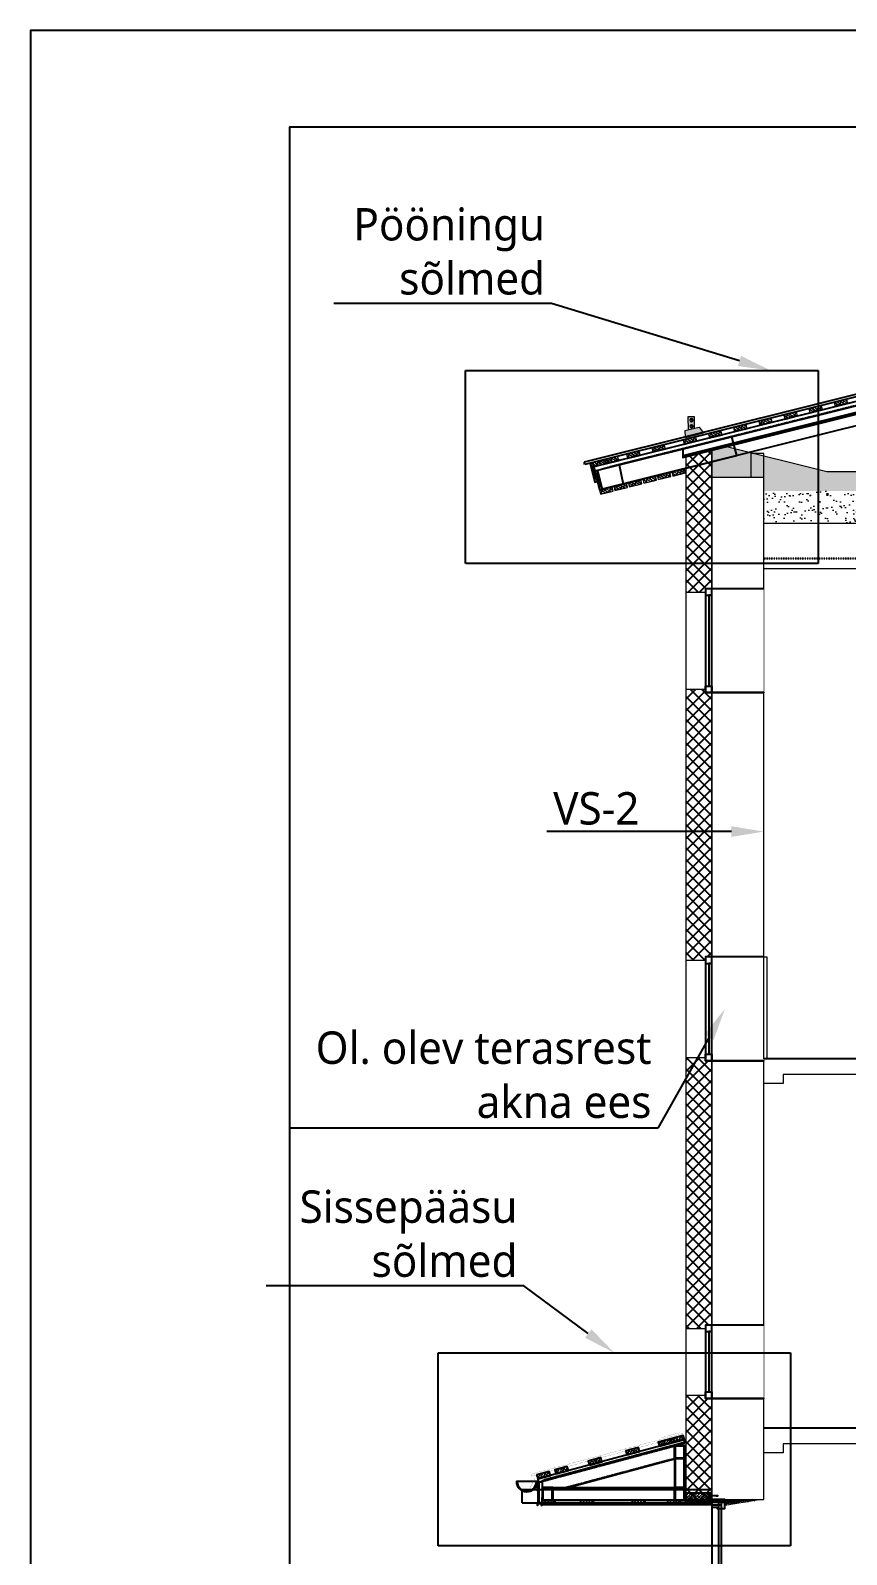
# Model space of a CAD drawing. Header units: millimetres. Extents: x 83708 to 840243643, y 645190 to 956201.
# Drawn here: x 239250 to 245546, y 808146 to 819902 of the extents above; entities that cross this region are included whole.
import ezdxf
from ezdxf import colors
from ezdxf.entities.mleader import LeaderData, LeaderLine
from ezdxf.math import Vec2, Vec3

# ---------------------------------------------------------------- set-up
doc = ezdxf.new("R2010")
doc.units = ezdxf.units.MM
for name, pattern in [('CENTER', [50.8, 31.75, -6.35, 6.35, -6.35]), ('Dash', [3.2, 2, -1.2]), ('DASHED', [0.75, 0.5, -0.25]), ('HIDDEN', [200, 100, -100]), ('HIDDEN2', [4.7625, 3.175, -1.5875])]:
    doc.linetypes.add(name, pattern=pattern)
for name, color, linetype, lineweight in [('!ESP_Aluskate', 150, 'HIDDEN2', 25), ('!ESP_EI60 tuletõkkesektsioon', 1, 'DASHED', 30), ('!ESP_Fassaad', 7, 'Continuous', 9), ('!ESP_Konstruktsioon lõikes', 7, 'Continuous', 30), ('!ESP_PU vaht', 2, 'Continuous', 5), ('!ESP_Puistevill', 32, 'Continuous', 9), ('!ESP_Puit', 46, 'Continuous', 0), ('!ESP_Sõlmed', 7, 'Continuous', 9), ('!ESP_Tuulutussoontega vill', 2, 'Continuous', 9), ('!ESP_Veeplekk', 5, 'Continuous', 30), ('OLEMASOLEV_LÕIGE', 7, 'Continuous', 9), ('Puit', 25, 'Continuous', 0), ('Sein', 7, 'Continuous', 9), ('Soojustus', 7, 'Continuous', 9), ('SÕLMED', 7, 'Continuous', 9)]:
    doc.layers.add(name, color=color, linetype=linetype, lineweight=lineweight)
for name, color, linetype in [('!ESP_Avatäited plaanil', 7, 'Continuous'), ('!ESP_Lammutatav', 150, 'DASHED'), ('!ESP_Mineraalvill', 1, 'Continuous'), ('!ESP_Tava', 7, 'Continuous'), ('!ESP_Teras', 5, 'Continuous'), ('!ESP_Viited', 7, 'Continuous'), ('Aknad', 7, 'Continuous')]:
    doc.layers.add(name, color=color, linetype=linetype)
doc.layers.add('!ESP_no_print', color=252, linetype='Continuous', plot=False)
doc.layers.add('!ESP_Värv 2', color=7, linetype='Continuous', lineweight=0, true_color=0xe5dbc2)
doc.layers.add('!ESP_Värvitoon_tumepruun', color=7, linetype='Continuous', true_color=0x3d3635)
doc.styles.add('Annotative', font='malgunsl.ttf', dxfattribs={"height": 2})

# ---------------------------------------------------------------- blocks, each defined once
blk = doc.blocks.new('A$Ccae7d35a')
at = {"lineweight": 0}
for points in [[(0, 0), (-300, 0), (-300, -170), (-600, -170), (-600, -340)], [(-600, -340), (-900, -340), (-900, -510), (-1200, -510), (-1200, -680)], [(-1200, -680), (-1500, -680), (-1500, -850), (-1800, -850), (-1800, -1020)], [(-1800, -1020), (-2100, -1020), (-2100, -1190), (-2400, -1190), (-2400, -1360)], [(-2400, -1360), (-2700, -1360), (-2700, -1530)]]:
    blk.add_lwpolyline(points, dxfattribs=at)
blk = doc.blocks.new('A$C76d88e27')
at = {"lineweight": 0}
blk.add_lwpolyline([(0, -1100), (0, 0), (2400, -1360), (2400, -2460)], dxfattribs=at)
blk = doc.blocks.new('A$C94666ee2')
at = {"lineweight": 0}
blk.add_line((-3425, 1365), (-1025, 5), dxfattribs=at)
blk.add_lwpolyline([(-3725, 1650), (-4710, 1650)])
blk.add_lwpolyline([(150, -90), (0, -90), (0, 0), (-875, 0), (-875, -179), (-1025, -179), (-1025, 120)], dxfattribs=at)
at = {"layer": 'Sein'}
for points in [[(150, 120), (-70, 120), (-70, 2120), (-970, 2120), (-970, 120), (-25, 120)], [(-3425, 1535), (-3425, 1360), (-3567, 1360), (-3567, 1530), (-4560, 1530), (-4560, 1460), (-4710, 1460)]]:
    blk.add_lwpolyline(points, dxfattribs=at)
at = {"lineweight": 0}
blk.add_blockref('A$C76d88e27', (-3425, 2750), dxfattribs=at)
at = {"lineweight": 0, "xscale": -1}
blk.add_blockref('A$Ccae7d35a', (-3725, 1650), dxfattribs=at)
blk = doc.blocks.new('A$C91de98b1')
at = {"lineweight": 0}
blk.add_wipeout([(-600, -25), (-450, -25), (-450, 0), (0, 0), (0, -800), (-450, -800), (-450, -775), (-600, -775)], dxfattribs=at)
at = {"layer": 'Aknad'}
blk.add_lwpolyline([(0, 0), (-400, 0), (-450, 0), (-450, -50), (-400, -50), (-400, 0), (-450, 0), (-450, -50), (-450, -750), (-400, -750), (-400, -800), (-450, -800), (-450, -750), (-450, -800), (-400, -800), (0, -800), (-400, -800), (-400, -50), (-425, -50), (-425, -750)], dxfattribs=at)
at = {"layer": 'Soojustus'}
blk.add_lwpolyline([(-600, -775), (-600, -25)], dxfattribs=at)
at = {"layer": 'SÕLMED', "linetype": 'ByBlock'}
for points in [[(-600, -25), (-450, -25)], [(-600, -775), (-450, -775)]]:
    blk.add_lwpolyline(points, dxfattribs=at)
blk = doc.blocks.new('A$Cf341018d')
at = {"lineweight": 0}
blk.add_wipeout([(-600, -25), (-450, -25), (-450, 0), (0, 0), (0, -565), (-450, -565), (-450, -540), (-600, -540)], dxfattribs=at)
at = {"layer": 'Aknad'}
blk.add_lwpolyline([(0, 0), (-400, 0), (-450, 0), (-450, -50), (-400, -50), (-400, 0), (-450, 0), (-450, -50), (-450, -515), (-400, -515), (-400, -565), (-450, -565), (-450, -515), (-450, -565), (-400, -565), (0, -565), (-400, -565), (-400, -50), (-425, -50), (-425, -515)], dxfattribs=at)
at = {"layer": 'Soojustus'}
blk.add_lwpolyline([(-600, -540), (-600, -25)], dxfattribs=at)
at = {"layer": 'SÕLMED', "linetype": 'ByBlock'}
for points in [[(-600, -25), (-450, -25)], [(-600, -540), (-450, -540)]]:
    blk.add_lwpolyline(points, dxfattribs=at)
blk = doc.blocks.new('A$Ce1758f6e')
for points in [[(0, 0), (0, -2100)], [(50, 0), (50, -2100)], [(70, 0), (70, -2100)], [(0, -40), (70, -40)], [(0, -2060), (70, -2060)]]:
    blk.add_lwpolyline(points)
blk = doc.blocks.new('naeltüübel 5x50mm')
at = {"color": 92, "linetype": 'CENTER', "ltscale": 0.05, "true_color": 0x00c000}
blk.add_line((-51.417893, 0), (8.582107, 0), dxfattribs=at)
at = {"layer": 'SÕLMED', "color": 7, "linetype": 'HIDDEN', "ltscale": 0.05}
for p, q in [((-49.16375, 0), (-48.292889, 0.400002)), ((-48.292897, -0.399998), (-49.16375, 0)), ((-48.292893, 1.875), (-46.815106, 2.269753)), ((-48.292893, 0.4), (-48.292893, 1.875)), ((-48.292893, 0.4), (-29.340108, 0.4)), ((-46.815106, 2.269753), (-45.792893, 2.45)), ((-46.815106, 1.202786), (-46.815106, 2.269753)), ((-46.815106, 1.202786), (-46.502892, 1.246981)), ((-46.502892, 1.298302), (-35.492894, 1.298302)), ((-46.502892, 0.4), (-46.502892, 1.298302)), ((-45.792893, 1.298302), (-45.792893, 2.45)), ((-45.792893, 2.081557), (-44.011246, 2.081557)), ((-45.792893, 1.809864), (-44.15268, 1.809864)), ((-45.664353, 1.363825), (-44.423478, 1.363825)), ((-45.492894, 1.31), (-44.594937, 1.31)), ((-44.328835, 1.471475), (-44.257969, 1.607608)), ((-44.257969, 1.607608), (-43.973282, 2.154482)), ((-43.973282, 2.154482), (-43.968079, 2.154482)), ((-43.968079, 2.154482), (-42.292893, 2.45)), ((-43.968079, 1.298302), (-43.968079, 2.154482)), ((-42.482892, -0.4), (-42.482892, 0.4)), ((-42.292893, 1.298302), (-42.292893, 2.45)), ((-42.292893, 2.081557), (-40.511246, 2.081557)), ((-42.292893, 1.809864), (-40.65268, 1.809864)), ((-42.164353, 1.363825), (-40.923478, 1.363825)), ((-41.992894, 1.31), (-41.094937, 1.31)), ((-40.828835, 1.471475), (-40.742196, 1.637903)), ((-40.742196, 1.637903), (-40.483334, 2.135175)), ((-40.483334, 2.135175), (-40.478127, 2.135175)), ((-40.478127, 2.135175), (-38.692895, 2.449994)), ((-40.478127, 1.298302), (-40.478127, 2.135175)), ((-38.692895, 1.298299), (-38.692895, 2.449994)), ((-38.692895, 2.081557), (-36.911244, 2.081557)), ((-38.692895, 1.809864), (-37.052682, 1.809864)), ((-38.564351, 1.363825), (-37.323479, 1.363825)), ((-38.392891, 1.31), (-37.494938, 1.31)), ((-37.228833, 1.471475), (-37.138588, 1.644836)), ((-37.138588, 1.644836), (-36.885472, 2.131068)), ((-36.885472, 2.131068), (-36.880265, 2.131068)), ((-36.880265, 2.131068), (-35.492894, 2.375702)), ((-36.880265, 1.298302), (-36.880265, 2.131068)), ((-35.492894, 2.4), (-23.292893, 2.4)), ((-35.492894, 1.298302), (-35.492894, 2.4)), ((-35.492894, 0.4), (-35.492894, 1.298302)), ((-29.340077, 0.399973), (-29.312546, 0.428822)), ((-29.312546, 0.428822), (-29.2829, 0.455866)), ((-29.2829, 0.455866), (-29.250918, 0.481299)), ((-29.250918, 0.481299), (-29.216847, 0.504845)), ((-29.216847, 0.504845), (-29.180934, 0.526229)), ((-29.180934, 0.526229), (-29.14342, 0.545174)), ((-29.14342, 0.545174), (-29.104554, 0.561411)), ((-29.104554, 0.561411), (-29.064639, 0.574796)), ((-29.064639, 0.574796), (-29.024041, 0.585331)), ((-29.024041, 0.585331), (-28.983134, 0.593025)), ((-28.983134, 0.593025), (-28.94229, 0.597888)), ((-28.94229, 0.597888), (-28.901881, 0.599929)), ((-28.861743, 0.599155), (-28.901881, 0.599929)), ((-28.821047, 0.595562), (-28.861743, 0.599155)), ((-28.780121, 0.589142), (-28.821047, 0.595562)), ((-28.73934, 0.579885), (-28.780121, 0.589142)), ((-28.699071, 0.567782), (-28.73934, 0.579885)), ((-28.659689, 0.552825), (-28.699071, 0.567782)), ((-28.621537, 0.535066), (-28.659689, 0.552825)), ((-28.584874, 0.514744), (-28.621537, 0.535066)), ((-28.549943, 0.492137), (-28.584874, 0.514744)), ((-28.516993, 0.467518), (-28.549943, 0.492137)), ((-28.486266, 0.441164), (-28.516993, 0.467518)), ((-28.457909, 0.413251), (-28.486266, 0.441164)), ((-28.431199, 0.383059), (-28.457909, 0.413251)), ((-28.406159, 0.350585), (-28.431199, 0.383059)), ((-28.383069, 0.316076), (-28.406159, 0.350585)), ((-28.362202, 0.279775), (-28.383069, 0.316076)), ((-28.343836, 0.24193), (-28.362202, 0.279775)), ((-28.328232, 0.202791), (-28.343836, 0.24193)), ((-28.315486, 0.162682), (-28.328232, 0.202791)), ((-28.305588, 0.121976), (-28.315486, 0.162682)), ((-28.298529, 0.081045), (-28.305588, 0.121976)), ((-28.294301, 0.040262), (-28.298529, 0.081045)), ((-28.292893, 0), (-28.294301, 0.040262)), ((-28.294301, -0.040262), (-28.292893, 0)), ((-23.292893, 2.45), (-22.342892, 2.45)), ((-23.292893, -2.45), (-23.292893, 2.45)), ((-22.342892, -2.45), (-22.342892, 2.45)), ((-22.342892, 2.4), (-6.591457, 2.4)), ((-6.591457, 2.4), (-6.292893, 2.48)), ((-6.591457, -2.4), (-6.591457, 2.4)), ((-6.292893, 2.48), (-5.792893, 2.48)), ((-6.292893, -2.48), (-6.292893, 2.48)), ((-5.542893, 2.4), (-5.792893, 2.48)), ((-5.792893, -2.48), (-5.792893, 2.48)), ((-5.542893, 2.4), (-5.292893, 2.48)), ((-5.542893, -2.4), (-5.542893, 2.4)), ((-5.042893, 2.4), (-5.292893, 2.48)), ((-5.292893, -2.48), (-5.292893, 2.48)), ((-5.042893, 2.4), (-4.792893, 2.48)), ((-5.042893, -2.4), (-5.042893, 2.4)), ((-4.542893, 2.4), (-4.792893, 2.48)), ((-4.792893, -2.48), (-4.792893, 2.48)), ((-4.542893, 2.4), (-4.292893, 2.48)), ((-4.542893, -2.4), (-4.542893, 2.4)), ((-4.042893, 2.4), (-4.292893, 2.48)), ((-4.292893, -2.48), (-4.292893, 2.48)), ((-4.042893, 2.4), (-3.792893, 2.48)), ((-4.042893, -2.4), (-4.042893, 2.4)), ((-3.542893, 2.4), (-3.792893, 2.48)), ((-3.792893, -2.48), (-3.792893, 2.48)), ((-3.542893, 2.4), (-3.292893, 2.48)), ((-3.542893, -2.4), (-3.542893, 2.4)), ((-3.042893, 2.4), (-3.292893, 2.48)), ((-3.292893, -2.48), (-3.292893, 2.48)), ((-3.042893, 2.4), (-2.792893, 2.48)), ((-3.042893, -2.4), (-3.042893, 2.4)), ((-2.542893, 2.4), (-2.792893, 2.48)), ((-2.792893, -2.48), (-2.792893, 2.48)), ((-2.542893, 2.4), (-2.292893, 2.48)), ((-2.542893, -2.4), (-2.542893, 2.4)), ((-2.042893, 2.4), (-2.292893, 2.48)), ((-2.292893, -2.48), (-2.292893, 2.48)), ((-2.042893, 2.4), (-1.792893, 2.48)), ((-2.042893, -2.4), (-2.042893, 2.4)), ((-1.542893, 2.4), (-1.792893, 2.48)), ((-1.792893, -2.48), (-1.792893, 2.48)), ((-1.542893, 2.4), (-1.417893, 2.5)), ((-1.542893, -2.4), (-1.542893, 2.4)), ((-1.417893, 2.5), (-0.707107, 2.5)), ((-1.417893, -2.5), (-1.417893, 2.5)), ((-0.707107, -2.5), (-0.707107, 2.5)), ((0, 2.792893), (0.907107, 3.7)), ((0, -2.792893), (0, 2.792893)), ((0.907107, 3.7), (1.707107, 3.7)), ((0.907107, -3.7), (0.907107, 3.7)), ((1.707107, -3.7), (1.707107, 3.7)), ((1.707107, 3.4), (1.917107, 3.4)), ((1.707107, -3.4), (1.707107, 3.4)), ((1.917107, -3.4), (1.917107, 3.4)), ((-48.292893, -0.4), (-29.340108, -0.4)), ((-48.292893, -1.875), (-48.292893, -0.4)), ((-46.815106, -2.269753), (-48.292893, -1.875)), ((-46.502892, -1.246981), (-46.815106, -1.202786)), ((-46.815106, -2.269753), (-46.815106, -1.202786)), ((-45.792893, -2.45), (-46.815106, -2.269753)), ((-46.502892, -1.298302), (-46.502892, -0.4)), ((-46.502892, -1.298302), (-35.492894, -1.298302)), ((-45.792893, -2.45), (-45.792893, -1.298302)), ((-45.792893, -1.609204), (-45.792889, -1.608806)), ((-45.792893, -1.809864), (-44.15268, -1.809864)), ((-45.792893, -2.081557), (-44.011246, -2.081557)), ((-45.792889, -1.608407), (-45.792885, -1.608008)), ((-45.792889, -1.608806), (-45.792889, -1.608407)), ((-45.792885, -1.608008), (-45.792882, -1.607608)), ((-45.664353, -1.363825), (-44.423478, -1.363825)), ((-45.492894, -1.31), (-44.594937, -1.31)), ((-44.257969, -1.607608), (-44.328835, -1.471475)), ((-43.973282, -2.154482), (-44.257969, -1.607608)), ((-43.973282, -2.154482), (-43.968079, -2.154482)), ((-43.968079, -2.154482), (-43.968079, -1.298302)), ((-42.292893, -2.45), (-43.968079, -2.154482)), ((-42.292893, -2.45), (-42.292893, -1.298302)), ((-42.292893, -1.809864), (-40.65268, -1.809864)), ((-42.292893, -2.081557), (-40.511246, -2.081557)), ((-42.164353, -1.363825), (-40.923478, -1.363825)), ((-41.992894, -1.31), (-41.094937, -1.31)), ((-40.742196, -1.637903), (-40.828835, -1.471475)), ((-40.483334, -2.135175), (-40.742196, -1.637903)), ((-40.483334, -2.135175), (-40.478127, -2.135175)), ((-40.478127, -2.135175), (-40.478127, -1.298302)), ((-38.692895, -2.449994), (-40.478127, -2.135175)), ((-38.692895, -2.449994), (-38.692895, -1.298299)), ((-38.692895, -1.809864), (-37.052682, -1.809864)), ((-38.692895, -2.081557), (-36.911244, -2.081557)), ((-38.564351, -1.363825), (-37.323479, -1.363825)), ((-38.392891, -1.31), (-37.494938, -1.31)), ((-37.138588, -1.644836), (-37.228833, -1.471475)), ((-36.885472, -2.131068), (-37.138588, -1.644836)), ((-36.885472, -2.131068), (-36.880265, -2.131068)), ((-36.880265, -2.131068), (-36.880265, -1.298302)), ((-35.492894, -2.375702), (-36.880265, -2.131068)), ((-35.492894, -2.4), (-35.492894, -0.4)), ((-35.492894, -2.4), (-23.292893, -2.4)), ((-29.312546, -0.428822), (-29.340077, -0.399973)), ((-29.2829, -0.455866), (-29.312546, -0.428822)), ((-29.250918, -0.481299), (-29.2829, -0.455866)), ((-29.216847, -0.504845), (-29.250918, -0.481299)), ((-29.180934, -0.526229), (-29.216847, -0.504845)), ((-29.14342, -0.545174), (-29.180934, -0.526229)), ((-29.104554, -0.561411), (-29.14342, -0.545174)), ((-29.064639, -0.574796), (-29.104554, -0.561411)), ((-29.024041, -0.585331), (-29.064639, -0.574796)), ((-28.983134, -0.593025), (-29.024041, -0.585331)), ((-28.94229, -0.597888), (-28.983134, -0.593025)), ((-28.901881, -0.599929), (-28.94229, -0.597888)), ((-28.901881, -0.599929), (-28.861743, -0.599155)), ((-28.861743, -0.599155), (-28.821047, -0.595562)), ((-28.821047, -0.595562), (-28.780121, -0.589142)), ((-28.780121, -0.589142), (-28.73934, -0.579885)), ((-28.73934, -0.579885), (-28.699071, -0.567782)), ((-28.699071, -0.567782), (-28.659689, -0.552825)), ((-28.659689, -0.552825), (-28.621537, -0.535066)), ((-28.621537, -0.535066), (-28.584874, -0.514744)), ((-28.584874, -0.514744), (-28.549943, -0.492137)), ((-28.549943, -0.492137), (-28.516993, -0.467518)), ((-28.516993, -0.467518), (-28.486266, -0.441164)), ((-28.486266, -0.441164), (-28.457909, -0.413251)), ((-28.457909, -0.413251), (-28.431199, -0.383059)), ((-28.431199, -0.383059), (-28.406159, -0.350585)), ((-28.406159, -0.350585), (-28.383069, -0.316076)), ((-28.383069, -0.316076), (-28.362202, -0.279775)), ((-28.362202, -0.279775), (-28.343836, -0.24193)), ((-28.343836, -0.24193), (-28.328232, -0.202791)), ((-28.328232, -0.202791), (-28.315486, -0.162682)), ((-28.315486, -0.162682), (-28.305588, -0.121976)), ((-28.305588, -0.121976), (-28.298529, -0.081045)), ((-28.298529, -0.081045), (-28.294301, -0.040262)), ((-23.292893, -2.45), (-22.342892, -2.45)), ((-22.342892, -2.4), (-6.591457, -2.4)), ((-6.292893, -2.48), (-6.591457, -2.4)), ((-6.292893, -2.48), (-5.792893, -2.48)), ((-5.792893, -2.48), (-5.542893, -2.4)), ((-5.292893, -2.48), (-5.542893, -2.4)), ((-5.292893, -2.48), (-5.042893, -2.4)), ((-4.792893, -2.48), (-5.042893, -2.4)), ((-4.792893, -2.48), (-4.542893, -2.4)), ((-4.292893, -2.48), (-4.542893, -2.4)), ((-4.292893, -2.48), (-4.042893, -2.4)), ((-3.792893, -2.48), (-4.042893, -2.4)), ((-3.792893, -2.48), (-3.542893, -2.4)), ((-3.292893, -2.48), (-3.542893, -2.4)), ((-3.292893, -2.48), (-3.042893, -2.4)), ((-2.792893, -2.48), (-3.042893, -2.4)), ((-2.792893, -2.48), (-2.542893, -2.4)), ((-2.292893, -2.48), (-2.542893, -2.4)), ((-2.292893, -2.48), (-2.042893, -2.4)), ((-1.792893, -2.48), (-2.042893, -2.4)), ((-1.792893, -2.48), (-1.542893, -2.4)), ((-1.417893, -2.5), (-1.542893, -2.4)), ((-1.417893, -2.5), (-0.707107, -2.5)), ((0.907107, -3.7), (0, -2.792893)), ((0.907107, -3.7), (1.707107, -3.7)), ((1.707107, -3.4), (1.917107, -3.4))]:
    blk.add_line(p, q, dxfattribs=at)
for centre, radius, start, end in [((-45.492893, 1.61), 0.3, 180.4568259328, 269.9998514484), ((-44.594937, 1.61), 0.3, 270.0001055044, 332.4999181407), ((-41.992893, 1.61), 0.3, 180, 269.9998514484), ((-41.094937, 1.61), 0.3, 270.0001055044, 332.4999181407), ((-38.392893, 1.61), 0.3, 180, 270.0002885805), ((-37.494937, 1.61), 0.3, 269.9998140825, 332.5001199844), ((-0.707107, 3.5), 1, 269.9999952242, 314.999995484), ((-45.492893, -1.61), 0.3, 90.0001485516, 179.5431740672), ((-44.594937, -1.61), 0.3, 27.5000818593, 89.9998944956), ((-41.992893, -1.61), 0.3, 90.0001485516, 180), ((-41.094937, -1.61), 0.3, 27.5000818593, 89.9998944956), ((-38.392893, -1.61), 0.3, 89.9997114195, 180), ((-37.494937, -1.61), 0.3, 27.4998800156, 90.0001859175), ((-0.707107, -3.5), 1, 45.000004516, 90.0000047758)]:
    blk.add_arc(centre, radius, start, end, dxfattribs=at)
blk = doc.blocks.new('A$C63663978')
at = {"layer": '!ESP_Teras'}
for points in [[(0, 100), (200, 100), (1020, 320), (1020, 423), (0, 150)], [(1020, 323), (1100, 323), (1100, 423), (1020, 423)], [(1020, 323), (1020, 100), (1100, 100), (1100, 323)], [(0, 0), (80, 0), (80, 100), (0, 100)], [(80, 0), (80, 100), (1020, 100), (1020, 0)], [(1020, 0), (1100, 0), (1100, 100), (1020, 100)]]:
    blk.add_lwpolyline(points, close=True, dxfattribs=at)
at = {"layer": '!ESP_Teras', "linetype": 'Dash', "ltscale": 0.5}
for points in [[(0, 100), (180, 100), (1020, 325), (1020, 418), (0, 145)], [(1025, 328), (1095, 328), (1095, 418), (1025, 418)], [(1025, 323), (1025, 100), (1095, 100), (1095, 323)], [(5, 5), (75, 5), (75, 95), (5, 95)], [(1020, 95), (80, 95), (80, 5), (1020, 5)], [(1025, 5), (1095, 5), (1095, 95), (1025, 95)]]:
    blk.add_lwpolyline(points, close=True, dxfattribs=at)
blk = doc.blocks.new('A$C9f12d64b')
at = {"layer": '!ESP_PU vaht'}
h = blk.add_hatch(dxfattribs=at)
h.set_pattern_fill('HEX', color=2, angle=540)
h.set_pattern_definition([(180, (-797403.926, -673067.622), (-3e-15, -5.499261315), [3.175, -6.35]), (300, (-797403.926, -673067.622), (4.7625, 2.749630658), [3.175, -6.35]), (240, (-797407.101, -673067.622), (4.7625, -2.749630658), [3.175, -6.35])])
h.paths.add_polyline_path([(-25, 0), (0, 0), (0, 50), (-25, 50)])
h = blk.add_hatch(dxfattribs=at)
h.set_pattern_fill('HEX', color=2, angle=360)
h.set_pattern_definition([(360, (797157.728, 671112.625), (4e-15, 5.499261315), [3.175, -6.35]), (120, (797157.728, 671112.625), (-4.7625, -2.749630658), [3.175, -6.35]), (60, (797160.903, 671112.625), (-4.7625, 2.749630658), [3.175, -6.35])])
h.paths.add_polyline_path([(0, -20), (100, -20), (100, 0), (0, 0)])
h = blk.add_hatch(dxfattribs=at)
h.set_pattern_fill('HEX', color=2, angle=360)
h.set_pattern_definition([(360, (-630873.444, 119358.0174), (3e-15, 5.499261315), [3.175, -6.35]), (120, (-630873.444, 119358.0174), (-4.7625, -2.74963066), [3.175, -6.35]), (60, (-630870.269, 119358.0174), (-4.7625, 2.74963066), [3.175, -6.35])])
h.paths.add_polyline_path([(311, 0), (105, -32), (105, -5), (132, -5), (132, 0)])
at = {"layer": '!ESP_Puit'}
h = blk.add_hatch(dxfattribs=at)
h.set_pattern_fill('ANSI38', color=256, scale=5, angle=15)
h.set_pattern_definition([(60, (-365458.273, -1410944.984), (-13.74815328, 7.9375), []), (150, (-365458.273, -1410944.984), (-35.43380657, 2.12684672), [39.6875, -23.8125])])
h.paths.add_polyline_path([(-310, 437), (-213, 463), (-221, 493), (-318, 468)])
h = blk.add_hatch(dxfattribs=at)
h.set_pattern_fill('ANSI38', color=256, scale=5, angle=15)
h.set_pattern_definition([(60, (-365186.615, -1411037.67), (-13.74815328, 7.9375), []), (150, (-365186.615, -1411037.67), (-35.43380657, 2.12684672), [39.6875, -23.8125])])
h.paths.add_polyline_path([(-656, 344), (-559, 370), (-567, 401), (-664, 375)])
h = blk.add_hatch(dxfattribs=at)
h.set_pattern_fill('ANSI38', color=256, scale=5, angle=15)
h.set_pattern_definition([(60, (-365554.866, -1410970.866), (-13.74815328, 7.9375), []), (150, (-365554.866, -1410970.866), (-35.43380657, 2.12684672), [39.6875, -23.8125])])
h.paths.add_polyline_path([(-406, 411), (-310, 437), (-318, 468), (-414, 442)])
h = blk.add_hatch(dxfattribs=at)
h.set_pattern_fill('ANSI38', color=256, scale=5, angle=15)
h.set_pattern_definition([(60, (-366591.773, -1411184.871), (-13.74815328, 7.9375), []), (150, (-366591.773, -1411184.871), (-35.43380657, 2.12684672), [39.6875, -23.8125])])
h.paths.add_polyline_path([(-1205, 197), (-1108, 223), (-1117, 254), (-1213, 228)])
h = blk.add_hatch(dxfattribs=at)
h.set_pattern_fill('ANSI38', color=256, scale=5, angle=15)
h.set_pattern_definition([(60, (-365476.393, -1411115.316), (-13.74815328, 7.9375), []), (150, (-365476.393, -1411115.316), (-35.43380657, 2.12684672), [39.6875, -23.8125])])
h.paths.add_polyline_path([(-945, 266), (-849, 292), (-857, 323), (-954, 297)])
h = blk.add_hatch(dxfattribs=at)
h.set_pattern_fill('ANSI38', color=256, scale=5, angle=15)
h.set_pattern_definition([(60, (-366645.846, -1411222.146), (-13.74815328, 7.9375), []), (150, (-366645.846, -1411222.146), (-35.43380657, 2.12684672), [39.6875, -23.8125])])
h.paths.add_polyline_path([(-1344, 160), (-1247, 185), (-1256, 216), (-1352, 190)])
h = blk.add_hatch(dxfattribs=at)
h.set_pattern_fill('ANSI38', color=256, scale=5, angle=360)
h.set_pattern_definition([(45, (-625621.614, -1344698.024), (-11.22532015, 11.22532015), []), (135, (-625621.614, -1344698.024), (-33.67596045, 11.22532015), [39.6875, -23.8125])])
h.paths.add_polyline_path([(-25, 50), (-200, 50), (-200, 0), (-25, 0)])
h = blk.add_hatch(dxfattribs=at)
h.set_pattern_fill('ANSI38', color=256, scale=5, angle=360)
h.set_pattern_definition([(45, (-626830.836, -1344755.015), (-11.22532015, 11.22532015), []), (135, (-626830.836, -1344755.015), (-33.67596045, 11.22532015), [39.6875, -23.8125])])
h.paths.add_polyline_path([(-1209, -7), (-1309, -7), (-1309, -32), (-1209, -32)])
h = blk.add_hatch(dxfattribs=at)
h.set_pattern_fill('ANSI38', color=256, scale=5, angle=360)
h.set_pattern_definition([(45, (-626535.337, -1344755.015), (-11.22532015, 11.22532015), []), (135, (-626535.337, -1344755.015), (-33.67596045, 11.22532015), [39.6875, -23.8125])])
h.paths.add_polyline_path([(-914, -7), (-1014, -7), (-1014, -32), (-914, -32)])
h = blk.add_hatch(dxfattribs=at)
h.set_pattern_fill('ANSI38', color=256, scale=5, angle=360)
h.set_pattern_definition([(45, (-626136.837, -1344755.015), (-11.22532015, 11.22532015), []), (135, (-626136.837, -1344755.015), (-33.67596045, 11.22532015), [39.6875, -23.8125])])
h.paths.add_polyline_path([(-515, -7), (-615, -7), (-615, -32), (-515, -32)])
h = blk.add_hatch(dxfattribs=at)
h.set_pattern_fill('ANSI38', color=256, scale=5, angle=360)
h.set_pattern_definition([(45, (-625863.836, -1344755.015), (-11.22532015, 11.22532015), []), (135, (-625863.836, -1344755.015), (-33.67596045, 11.22532015), [39.6875, -23.8125])])
h.paths.add_polyline_path([(-242, -7), (-342, -7), (-342, -32), (-242, -32)])
at = {"layer": '!ESP_Sõlmed'}
h = blk.add_hatch(dxfattribs=at)
h.set_pattern_fill('HOUND', color=256, scale=10, angle=28.4535)
h.set_pattern_definition([(28.4535432, (-630873.444, 119358.017), (48.2658551, 44.21168233), [254, -127]), (118.4535432, (-630873.444, 119358.017), (16.29696436, -63.3930168), [254, -127])])
h.paths.add_polyline_path([(350, -6), (100, -45), (100, -33), (311, 0), (350, 0)])
at = {"layer": '!ESP_Tuulutussoontega vill'}
h = blk.add_hatch(dxfattribs=at)
h.set_pattern_fill('AR-BRELM', color=256, scale=0.2, angle=180)
h.set_pattern_definition([(180, (619371.536, -1297162.442), (-3e-15, -27.0968), [38.735, -1.905]), (180, (619371.536, -1297173.872), (-3e-15, -27.0968), [38.735, -1.905]), (180, (619361.376, -1297175.99), (-3e-15, -27.0968), [18.415, -1.905]), (180, (619361.376, -1297187.42), (-3e-15, -27.0968), [18.415, -1.905]), (270, (619371.536, -1297162.442), (40.64, -7e-15), [11.43, -15.6668]), (270, (619373.44, -1297162.442), (40.64, -7e-15), [11.43, -15.6668]), (270, (619361.376, -1297175.99), (20.32, -4e-15), [11.43, -15.6668]), (270, (619363.28, -1297175.99), (20.32, -4e-15), [11.43, -15.6668])])
h.paths.add_polyline_path([(0, -30), (-200, -30), (-200, 0), (0, 0)])
at = {"layer": '!ESP_Värv 2'}
h = blk.add_hatch(color=256, dxfattribs=at)
h.dxf.hatch_style = 1
h.paths.add_polyline_path([(-1334, 134), (-1344, 134), (-1344, -30), (-1334, -30)])
h = blk.add_hatch(color=256, dxfattribs=at)
h.dxf.hatch_style = 1
h.paths.add_polyline_path([(-2, -32), (-2, -40), (-1309, -40), (-1309, -32)])
at = {"true_color": 0x4f5359}
blk.add_hatch(color=251, dxfattribs=at).paths.add_polyline_path([(-1349, 135), (-1349, 70), (-1344, 70), (-1344, 140), (-1354, 140, -1.011439), (-1504, 140), (-1509, 140, 0.971215)])
at = {"layer": '!ESP_Aluskate', "ltscale": 0.1}
blk.add_lwpolyline([(-211, 440), (-1296, 150)], dxfattribs=at)
at = {"layer": '!ESP_Avatäited plaanil'}
blk.add_lwpolyline([(0, -10), (0, -20), (100, -20), (100, -10)], dxfattribs=at)
blk.add_lwpolyline([(0, -20), (0, -58), (40, -58), (40, -70), (100, -70), (100, -20)], close=True, dxfattribs=at)
at = {"layer": '!ESP_Sõlmed', "color": 3, "const_width": 2}
for points in [[(-179, -31), (-209, -31), (-209, -1)], [(-48, -31), (-1, -31), (-1, -39)]]:
    blk.add_lwpolyline(points, dxfattribs=at)
at = {"layer": '!ESP_Sõlmed'}
for points in [[(350, -6), (100, -45), (100, -33), (311, 0), (350, 0)], [(311, 0), (105, -32), (105, -5), (132, -5), (132, 0)]]:
    blk.add_lwpolyline(points, close=True, dxfattribs=at)
at = {"layer": '!ESP_Sõlmed', "color": 110, "const_width": 5}
blk.add_lwpolyline([(102, -32), (102, -2), (132, -2)], dxfattribs=at)
at = {"layer": '!ESP_Tava'}
for points in [[(-310, 437), (-213, 463), (-221, 493), (-318, 468)], [(-211, 463), (-1344, 160), (-1338, 135), (-211, 437)], [(-656, 344), (-559, 370), (-567, 401), (-664, 375)], [(-406, 411), (-310, 437), (-318, 468), (-414, 442)], [(-1205, 197), (-1108, 223), (-1117, 254), (-1213, 228)], [(-945, 266), (-849, 292), (-857, 323), (-954, 297)], [(-1344, 160), (-1247, 185), (-1256, 216), (-1352, 190)], [(-1334, 134), (-1344, 134), (-1344, -30), (-1334, -30)], [(-1309, 136), (-1309, -32), (-1334, -32), (-1334, 136)], [(-25, 50), (-200, 50), (-200, 0), (-25, 0)], [(0, -30), (-200, -30), (-200, 0), (0, 0)], [(-25, 0), (0, 0), (0, 50), (-25, 50)], [(0, -20), (100, -20), (100, 0), (0, 0)], [(-1209, -7), (-1309, -7), (-1309, -32), (-1209, -32)], [(-2, -32), (-2, -40), (-1309, -40), (-1309, -32)], [(-914, -7), (-1014, -7), (-1014, -32), (-914, -32)], [(-515, -7), (-615, -7), (-615, -32), (-515, -32)], [(-242, -7), (-342, -7), (-342, -32), (-242, -32)]]:
    blk.add_lwpolyline(points, close=True, dxfattribs=at)
at = {"layer": '!ESP_Tava', "linetype": 'ByBlock'}
for points in [[(-1504, 140), (-1509, 140, 0.971215), (-1349, 135), (-1349, 70), (-1344, 70), (-1344, 140), (-1354, 140, -1.011528)], [(-1354, 140), (-1504, 140, 1.017609)]]:
    blk.add_lwpolyline(points, format="xyb", close=True, dxfattribs=at)
at = {"layer": '!ESP_Veeplekk', "const_width": 1}
for points in [[(-249, 635), (-249, 515), (-393, 476), (-404, 465, 1), (-402, 464), (-396, 470)], [(-1256, 216), (-1352, 190), (-1400, 96, 1), (-1399, 96), (-1394, 103)]]:
    blk.add_lwpolyline(points, format="xyb", dxfattribs=at)
blk.add_lwpolyline([(-1391, 180), (-221, 493), (-225, 509), (-1395, 196)], close=True, dxfattribs=at)
at = {"layer": '!ESP_Veeplekk'}
for points in [[(-1309, 17), (-1309, -33), (-1316, -45, 1), (-1315, -46), (-1310, -38)], [(-1333, -15), (-1333, -30), (-1347, -30), (-1347, -44, 1), (-1345, -44), (-1345, -35)]]:
    blk.add_lwpolyline(points, format="xyb", dxfattribs=at)
at = {"layer": '!ESP_Sõlmed', "xscale": -1}
blk.add_blockref('naeltüübel 5x50mm', (-2, 28), dxfattribs=at)
at = {"color": 6}
blk.add_blockref('A$C63663978', (-1309, -7), dxfattribs=at)
blk.add_blockref('A$C63663978', (-1309, -7), dxfattribs=at)
blk = doc.blocks.new('A$C2fabc2ce')
at = {"layer": '!ESP_Värvitoon_tumepruun'}
h = blk.add_hatch(color=256, dxfattribs=at)
h.dxf.hatch_style = 1
h.paths.add_polyline_path([(-15, 74), (-124, 99), (-156, 57), (-15, 24)])
h.paths.add_polyline_path([(-40, 178), (-90, 178), (-90, 91), (-40, 80)])
h.paths.add_polyline_path([(-76, 105, -1), (-56, 105, -1)], flags=16)
h.paths.add_polyline_path([(-76, 153, -1), (-56, 153, -1)], flags=16)
blk.add_line((-15, 24), (-156, 57))
for centre in [(-66, 153), (-66, 105)]:
    blk.add_circle(centre, 10)
at = {"layer": 'OLEMASOLEV_LÕIGE'}
blk.add_line((-15, 74), (-124, 99), dxfattribs=at)
for points in [[(-90, 91), (-90, 178), (-40, 178), (-40, 80)], [(-124, 99), (-156, 57)], [(-15, 74), (-15, 24)]]:
    blk.add_lwpolyline(points, dxfattribs=at)
blk = doc.blocks.new('A$C5023e7c4')
for p, q in [((0, -50), (-22, -200)), ((-22, -50), (0, -200))]:
    blk.add_line(p, q)
blk.add_lwpolyline([(-22, -50), (0, -50), (0, -200), (-22, -200)], close=True)
blk = doc.blocks.new('A$C68f288ff')
at = {"layer": 'Puit', "true_color": 0x636466}
h = blk.add_hatch(dxfattribs=at)
h.set_pattern_fill('ANSI38', color=251, scale=5, angle=180)
h.set_pattern_definition([(225, (1479790.995, 966448.682), (11.22532015, -11.22532015), []), (315, (1479790.995, 966448.682), (33.67596045, -11.22532015), [39.6875, -23.8125])])
h.paths.add_polyline_path([(100, 0), (0, 0), (0, 34), (100, 34)])
at = {"layer": 'Sein'}
blk.add_lwpolyline([(100, 0), (0, 0), (0, 34), (100, 34)], close=True, dxfattribs=at)
blk = doc.blocks.new('*U811')
blk.add_blockref('A$C68f288ff', (-50, -17))
blk = doc.blocks.new('*U812')
at = {"color": 0, "linetype": 'ByBlock', "lineweight": -2, "transparency": 16777216}
for p in [(0, 0), (100, 0)]:
    blk.add_blockref('*U811', p, dxfattribs=at)
blk = doc.blocks.new('*U813')
blk.add_blockref('A$C68f288ff', (-50, -17))
blk = doc.blocks.new('*U814')
blk.add_blockref('A$C68f288ff', (-50, -17))
blk = doc.blocks.new('A$Cbf8c9bd3')
at = {"layer": '!ESP_Konstruktsioon lõikes', "color": 1, "linetype": 'DASHED', "ltscale": 5}
blk.add_lwpolyline([(-52, 144), (-6208, -1391)], dxfattribs=at)
for p, q in [((-2, 154), (-10, 185)), ((-6400, -1373), (-6405, -1354))]:
    blk.add_line(p, q)
for points in [[(-9, 241), (-6405, -1354)], [(-4, 222), (-6400, -1373)], [(-10, 185), (-6332, -1391)], [(-2, 154), (-6324, -1422)], [(-2, 154), (-6269, -1409)], [(0, 0), (-6267, -1563)], [(-5228, -1303), (-5266, -1158), (-6303, -1417), (-6266, -1562), (-5228, -1303)], [(-6332, -1391), (-6324, -1422)], [(-6136, -1375), (-6104, -1523)]]:
    blk.add_lwpolyline(points)
for points in [[(-5646, -1253), (-5645, -1304), (-3751, -832), (-3763, -784)], [(-5645, -1304), (-5645, -1317), (-3748, -844), (-3751, -832)]]:
    blk.add_lwpolyline(points, close=True)
at = {"color": 0, "linetype": 'ByBlock', "lineweight": -2, "transparency": 16777216, "xscale": -1}
for name, p, rotation in [('*U814', (-350, 118), 13.99976601838667), ('*U814', (-156, 166), 13.99976601838667), ('*U814', (-932, -27), 13.99976601838667), ('*U814', (-738, 21), 13.99976601838667), ('*U814', (-544, 70), 13.99976601838667), ('*U814', (-1320, -124), 13.99976601838667), ('*U814', (-1126, -76), 13.99976601838667), ('*U814', (-1708, -221), 13.99976601838667), ('*U814', (-1514, -172), 13.99976601838667), ('*U814', (-2291, -366), 13.99976601838667), ('*U814', (-2096, -318), 13.99976601838667), ('*U814', (-1902, -269), 13.99976601838667), ('*U814', (-2679, -463), 13.99976601838667), ('*U814', (-2485, -414), 13.99976601838667), ('*U814', (-3261, -608), 13.99976601838667), ('*U814', (-3067, -559), 13.99976601838667), ('*U814', (-2873, -511), 13.99976601838667), ('*U814', (-3649, -705), 13.99976601838667), ('*U814', (-3455, -656), 13.99976601838667), ('*U814', (-4231, -850), 13.99976601838667), ('*U814', (-4037, -801), 13.99976601838667), ('*U814', (-3843, -753), 13.99976601838667), ('*U814', (-4619, -946), 13.99976601838667), ('*U814', (-4425, -898), 13.99976601838667), ('*U814', (-5007, -1043), 13.99976601838667), ('*U814', (-4813, -995), 13.99976601838667), ('*U814', (-5590, -1188), 13.99976601838667), ('*U814', (-5395, -1140), 13.99976601838667), ('*U814', (-5201, -1092), 13.99976601838667), ('*U814', (-6026, -1297), 13.99976601838667), ('*U814', (-5832, -1249), 13.99976601838667), ('*U813', (-5678, -1432), 14.07708611679527), ('*U813', (-6124, -1544), 14.07708611679527), ('*U813', (-6013, -1516), 14.07708611679527), ('*U813', (-5901, -1488), 14.07708611679527), ('*U813', (-5790, -1460), 14.07708611679527), ('*U813', (-6236, -1572), 14.07708611679527)]:
    blk.add_blockref(name, p, dxfattribs=dict(at, rotation=rotation))
at = {"xscale": -1}
for name, p, rotation in [('A$C2fabc2ce', (-5642, -1184), 0.9669606084746184), ('A$C5023e7c4', (-6373, -1315), 14.08604182556169), ('*U812', (-6190, -1338), 14.07708611679527), ('A$C5023e7c4', (-6336, -1374), 14.08604182556169)]:
    blk.add_blockref(name, p, dxfattribs=dict(at, rotation=rotation))

msp = doc.modelspace()

# ---------------------------------------------------------------- hatches: boundary and pattern name
at = {"layer": '!ESP_Mineraalvill'}
h = msp.add_hatch(dxfattribs=at)
h.set_pattern_fill('ANSI37', color=256, scale=20)
h.set_pattern_definition([(45, (-506972.203, -149545.34), (-44.9012806, 44.9012806), []), (135, (-506972.203, -149545.34), (-44.9012806, -44.9012806), [])])
h.paths.add_polyline_path([(244508.1, 816665), (244308.1, 816615.1), (244308.1, 808551), (244508.1, 808551)])
at = {"layer": '!ESP_Puistevill'}
h = msp.add_hatch(dxfattribs=at)
h.set_pattern_fill('AR-SAND', color=256, scale=2)
h.set_pattern_definition([(37.5, (-523675.35, -104995.34), (-3.2000626, 97.8826475), [0, -77.216, 0, -86.36, 0, -82.55]), (7.5, (-523675.35, -104995.34), (89.904657, 143.36502), [0, -41.656, 0, -69.596, 0, -26.67]), (327.5, (-523737.83, -104995.34), (158.198474, 0.287437), [0, -25.4, 0, -91.44, 0, -119.38]), (317.5, (-523737.83, -104995.34), (152.71129, 44.585865), [0, -12.7, 0, -59.944, 0, -68.58])])
h.paths.add_polyline_path([(248553.4, 816499.8), (245418.2, 816499.8), (245395.1, 816499.8), (244620.3, 816693), (244508.1, 816665), (244508.1, 816456.4), (244908.1, 816456.4), (244908.1, 816349.8), (248553.4, 816349.8)])
h = msp.add_hatch(dxfattribs=at)
h.set_pattern_fill('AR-SAND', color=256, scale=2)
h.paths.add_polyline_path([(248553.4, 816349.8), (244908.1, 816349.8), (244908.1, 816099.8), (248553.4, 816099.8)])

# ---------------------------------------------------------------- linework, layer by layer
at = {"layer": '!ESP_EI60 tuletõkkesektsioon', "ltscale": 0.1}
msp.add_lwpolyline([(244908.1, 815830), (255498.1, 815830)], dxfattribs=at)
at = {"layer": '!ESP_Fassaad'}
for points in [[(244508.1, 816665), (244508.1, 808551), (244308.1, 808551), (244308.1, 816615.1), (244508.1, 816665)], [(244508.1, 816665), (244620.3, 816693), (245395.1, 816499.8), (248553.4, 816499.8)], [(244508.1, 816665), (244620.3, 816693), (245395.1, 816499.8), (250242.7, 816499.8)], [(244508.1, 816456.4), (244908.1, 816456.4)], [(248553.4, 816099.8), (244908.1, 816099.8)], [(244508.1, 808833), (244508.1, 808551)], [(244308.1, 808551), (244508.1, 808551)], [(244508.1, 808569.8), (244908.1, 808569.8)]]:
    msp.add_lwpolyline(points, dxfattribs=at)
msp.add_lwpolyline([(244808.1, 816456.4), (244908.1, 816456.4), (244908.1, 816637.5), (244808.1, 816637.5)], close=True, dxfattribs=at)
at = {"layer": '!ESP_Lammutatav'}
msp.add_lwpolyline([(244508.1, 808644), (243041.6, 808644), (243041.6, 808544), (244508.1, 808544)], close=True, dxfattribs=at)
at = {"layer": '!ESP_no_print', "flags": 128}
for points in [[(239249.6, 790201.8), (260249.6, 790201.8), (260249.6, 819901.8), (239249.6, 819901.8)], [(241249.6, 791456.8), (259249.6, 791456.8), (259249.6, 819156.8), (241249.6, 819156.8)]]:
    msp.add_lwpolyline(points, close=True, dxfattribs=at)
at = {"layer": '!ESP_Viited', "linetype": 'DASHED', "ltscale": 10}
msp.add_lwpolyline([(242607.4, 817279.3), (245327.7, 817279.3), (245327.7, 815790.1), (242607.4, 815790.1)], close=True, dxfattribs=at)
at = {"layer": 'Sein'}
for points in [[(244308.1, 808551), (244308.1, 816621.4)], [(244508.1, 808551), (244508.1, 816665)], [(244908.1, 808569.8), (244908.1, 816456.4)], [(244508.1, 808551), (244508.1, 816186.4)], [(249768.1, 815749.8), (244908.1, 815749.8)], [(244308.1, 809614.8), (244308.1, 815449.8)]]:
    msp.add_lwpolyline(points, dxfattribs=at)

# ---------------------------------------------------------------- block references
at = {"color": 6}
for name, p in [('A$Cbf8c9bd3', (249928.1, 817925.6)), ('A$C9f12d64b', (244508.1, 808569.8))]:
    msp.add_blockref(name, p, dxfattribs=at)
at = {"lineweight": 0}
for name, p in [('A$C94666ee2', (249618.1, 810318.9)), ('A$C94666ee2', (249618.1, 807469.8)), ('A$Ce1758f6e', (244508.1, 808569.8))]:
    msp.add_blockref(name, p, dxfattribs=at)

# ---------------------------------------------------------------- leaders
at = {"layer": '!ESP_Viited'}
ml = msp.add_multileader_mtext('Standard', dxfattribs=at)
ml.set_content('Pööningu \\Psõlmed', color=256, style='Annotative')
ml.set_leader_properties()
ml.build(insert=Vec2(0, 0))
ml.multileader.update_dxf_attribs({"text_left_attachment_type": 5, "text_right_attachment_type": 5, "dogleg_length": 0.5, "arrow_head_size": 250, "scale": 100})
ctx = ml.context
ctx.base_point, ctx.scale, ctx.char_height, ctx.arrow_head_size, ctx.landing_gap_size, ctx.plane_origin = Vec3(241810.4, 817796.9), 100, 250, 250, 0, Vec3(244442, 817911.8)
ctx.left_attachment, ctx.right_attachment, ctx.text_align_type = 5, 5, 2
notes = []
notes.append((ctx, [(1, (1, 1, 0), (243270.4, 817796.9), (-1, 0), 50, [(0, [(244959.6, 817279.3)], 0, [])])]))
ctx.mtext.insert, ctx.mtext.alignment, ctx.mtext.flow_direction = Vec3(243220.4, 818531.9), 3, 5
ml = msp.add_multileader_mtext('Standard', dxfattribs=at)
ml.set_content('{\\fMalgun Gothic Semilight|b0|i0|c0|p34;VS-2}', color=256, style='Annotative')
ml.set_leader_properties()
ml.build(insert=Vec2(0, 0))
ml.multileader.update_dxf_attribs({"text_left_attachment_type": 5, "text_right_attachment_type": 5, "dogleg_length": 0, "arrow_head_size": 250, "scale": 100})
ctx = ml.context
ctx.base_point, ctx.scale, ctx.char_height, ctx.arrow_head_size, ctx.landing_gap_size, ctx.plane_origin = Vec3(243248.1, 813722.1), 100, 250, 250, 0, Vec3(243856.4, 813996.8)
ctx.left_attachment, ctx.right_attachment, ctx.text_align_type = 5, 5, 2
notes.append((ctx, [(1, (1, 1, 0), (243948.4, 813722.1), (-1, 0), 0, [(0, [(244908.1, 813722.1)], 0, [])])]))
ctx.mtext.insert, ctx.mtext.alignment, ctx.mtext.flow_direction = Vec3(243948.4, 814026.4), 3, 5
ml = msp.add_multileader_mtext('Standard', dxfattribs=at)
ml.set_content('Sissepääsu  \\Psõlmed', color=256, style='Annotative')
ml.set_leader_properties()
ml.build(insert=Vec2(0, 0))
ml.multileader.update_dxf_attribs({"text_left_attachment_type": 5, "text_right_attachment_type": 5, "dogleg_length": 0.5, "arrow_head_size": 250, "scale": 100})
ctx = ml.context
ctx.base_point, ctx.scale, ctx.char_height, ctx.arrow_head_size, ctx.landing_gap_size, ctx.plane_origin = Vec3(241430.5, 810219), 100, 250, 250, 0, Vec3(244228.9, 810333.9)
ctx.left_attachment, ctx.right_attachment, ctx.text_align_type = 5, 5, 2
notes.append((ctx, [(1, (1, 1, 0), (243057.3, 810219), (-1, 0), 50, [(0, [(243754.5, 809701.4)], 0, [])])]))
ctx.mtext.insert, ctx.mtext.alignment, ctx.mtext.flow_direction = Vec3(243007.3, 810954.2), 3, 5
for ctx, leaders in notes:
    for number, flags, end, landing, length, lines in leaders:
        leader = LeaderData()
        leader.index, (leader.has_last_leader_line, leader.has_dogleg_vector, leader.attachment_direction) = number, flags
        leader.last_leader_point, leader.dogleg_vector, leader.dogleg_length = Vec3(end), Vec3(landing), length
        for number, points, colour, breaks in lines:
            line = LeaderLine()
            line.index, line.vertices, line.color, line.breaks = number, Vec3.list(points), colors.encode_raw_color(colour), breaks
            leader.lines.append(line)
        ctx.leaders.append(leader)

# ---------------------------------------------------------------- next in the draw order: block references
at = {"lineweight": 0}
for name, p in [('A$C91de98b1', (244908.1, 815594.8)), ('A$C91de98b1', (244908.1, 812754.8)), ('A$Cf341018d', (244908.1, 809914.8))]:
    msp.add_blockref(name, p, dxfattribs=at)

# ---------------------------------------------------------------- next in the draw order: linework, layer by layer
at = {"layer": '!ESP_Viited', "linetype": 'DASHED', "ltscale": 10}
msp.add_lwpolyline([(242394.3, 809701.4), (245114.6, 809701.4), (245114.6, 808212.2), (242394.3, 808212.2)], close=True, dxfattribs=at)
at = {"lineweight": 0}
msp.add_lwpolyline([(244908.1, 812754.8), (244931.5, 812754.8), (244931.5, 811968.9), (244908.1, 811968.9)], close=True, dxfattribs=at)

# ---------------------------------------------------------------- next in the draw order: leaders
at = {"layer": '!ESP_Viited'}
ml = msp.add_multileader_mtext('Standard', dxfattribs=at)
ml.set_content('Ol. olev terasrest \\Pakna ees', color=256, style='Annotative')
ml.set_leader_properties()
ml.build(insert=Vec2(0, 0))
ml.multileader.update_dxf_attribs({"text_left_attachment_type": 5, "text_right_attachment_type": 5, "dogleg_length": 0.5, "arrow_head_size": 250, "scale": 100})
ctx = ml.context
ctx.base_point, ctx.scale, ctx.char_height, ctx.arrow_head_size, ctx.landing_gap_size, ctx.plane_origin = Vec3(241520.2, 811435.1), 100, 250, 250, 0, Vec3(244060.6, 811616.7)
ctx.left_attachment, ctx.right_attachment, ctx.text_align_type = 5, 5, 2
notes = []
notes.append((ctx, [(1, (1, 1, 0), (244091, 811435.1), (-1, 0), 50, [(0, [(244608.1, 812354.8)], 0, [])])]))
ctx.mtext.insert, ctx.mtext.alignment, ctx.mtext.flow_direction = Vec3(244041, 812180.3), 3, 5
for ctx, leaders in notes:
    for number, flags, end, landing, length, lines in leaders:
        leader = LeaderData()
        leader.index, (leader.has_last_leader_line, leader.has_dogleg_vector, leader.attachment_direction) = number, flags
        leader.last_leader_point, leader.dogleg_vector, leader.dogleg_length = Vec3(end), Vec3(landing), length
        for number, points, colour, breaks in lines:
            line = LeaderLine()
            line.index, line.vertices, line.color, line.breaks = number, Vec3.list(points), colors.encode_raw_color(colour), breaks
            leader.lines.append(line)
        ctx.leaders.append(leader)

doc.saveas('drawing.dxf')
